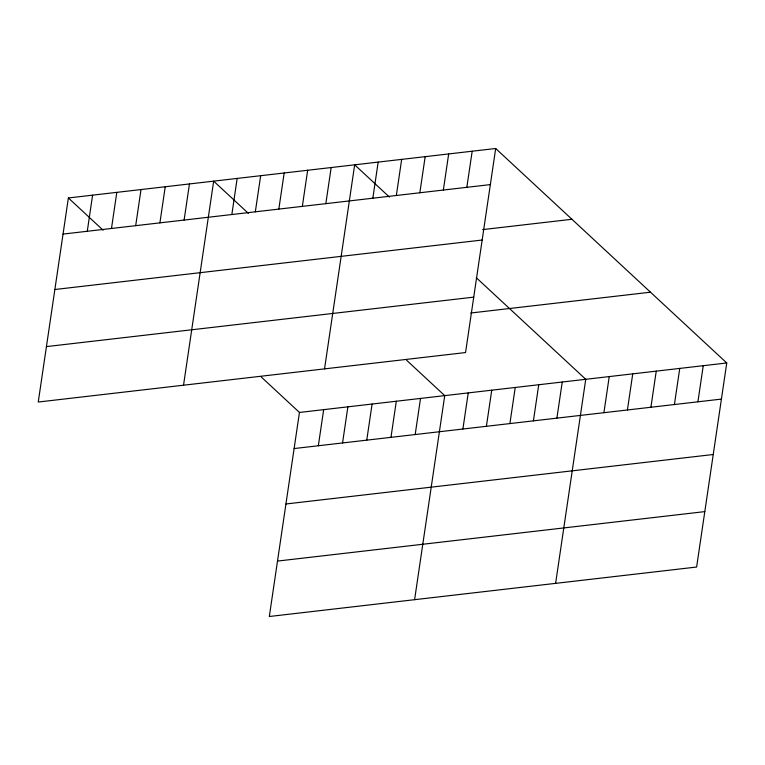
<?xml version="1.0" encoding="UTF-8"?>
<svg xmlns="http://www.w3.org/2000/svg" width="765" height="765" viewBox="0 0 765 765"><rect width="100%" height="100%" fill="white"/><g stroke="black" fill="none" stroke-linecap="round" stroke-linejoin="round"><path stroke-width="1.15" d="M68.381 197.963L38.25 402.027L465.55 352.55L495.682 148.496L68.381 197.963L103.122 230.208M87.267 231.279L92.594 195.161M111.48 228.477L116.806 192.359M135.692 225.675L141.018 189.557M159.904 222.864L165.24 186.756M184.116 220.062L189.452 183.954M183.533 385.206L213.665 181.152L248.405 213.387M231.833 214.535L237.169 178.427M255.328 211.819L260.664 175.701M278.833 209.094L284.169 172.986M302.338 206.378L307.664 170.26M325.833 203.653L331.168 167.545M261.324 377.059L299.45 412.45L269.318 616.504L696.619 567.037L726.75 362.973L495.682 148.496M324.542 368.883L354.673 164.819L389.404 197.064M318.336 445.756L323.672 409.648M372.842 198.212L378.168 162.104M342.548 442.954L347.884 406.837M396.337 195.496L401.673 159.378M366.76 440.152L372.096 404.035M419.842 192.77L425.177 156.662M390.972 437.351L396.308 401.233M443.346 190.055L448.673 153.937M415.185 434.539L420.521 398.431M466.841 187.329L472.177 151.221M414.601 599.683L444.733 395.629L406.607 360.239M462.901 429.022L468.237 392.904M486.406 426.296L491.742 390.188M509.901 423.58L515.237 387.463M533.406 420.855L538.742 384.747M556.91 418.13L562.237 382.022M555.61 583.36L585.741 379.297L476.318 277.733M603.91 412.689L609.246 376.581M627.415 409.973L632.741 373.856M650.91 407.248L656.246 371.14M674.414 404.532L679.75 368.414M697.919 401.807L703.245 365.699M63.046 234.08L490.346 184.604M482.629 229.615L571.933 219.278M54.87 289.505L482.16 240.028M46.436 346.602L473.726 297.136M470.714 313.009L650.499 292.201M299.45 412.45L726.75 362.973M294.123 448.558L721.414 399.091M285.938 503.982L713.229 454.506M277.504 561.08L704.804 511.613"/></g></svg>
